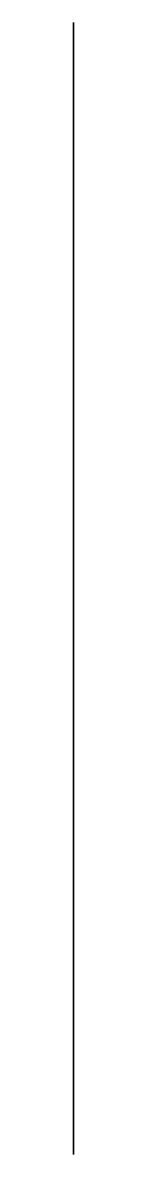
# Model space of a CAD drawing. Extents: x 0 to 0, y -4.47 to -3.62.
import ezdxf

# ---------------------------------------------------------------- set-up
doc = ezdxf.new("R2010")
doc.units = 0
doc.layers.add('BAY_DOORS', color=5, linetype='CONTINUOUS')

msp = doc.modelspace()

# ---------------------------------------------------------------- linework, layer by layer
at = {"layer": 'BAY_DOORS'}
for points in [[(0, -4.47, -0.24), (0, -3.63, -0.3), (0, -3.62, -0.23), (0, -4.45, -0.15)], [(0, -4.45, -0.15), (0, -3.62, -0.23), (0, -3.63, -0.3), (0, -4.47, -0.24)], [(0, -4.45, -0.15), (0, -3.62, -0.23), (0, -3.66, -0.14), (0, -4.4, -0.07)], [(0, -4.4, -0.07), (0, -3.66, -0.14), (0, -3.62, -0.23), (0, -4.45, -0.15)], [(0, -4.29), (0, -3.77, -0.03), (0, -3.66, -0.14), (0, -4.4, -0.07)], [(0, -4.4, -0.07), (0, -3.66, -0.14), (0, -3.77, -0.03), (0, -4.29)]]:
    msp.add_3dface(points, dxfattribs=at)

doc.saveas('drawing.dxf')
